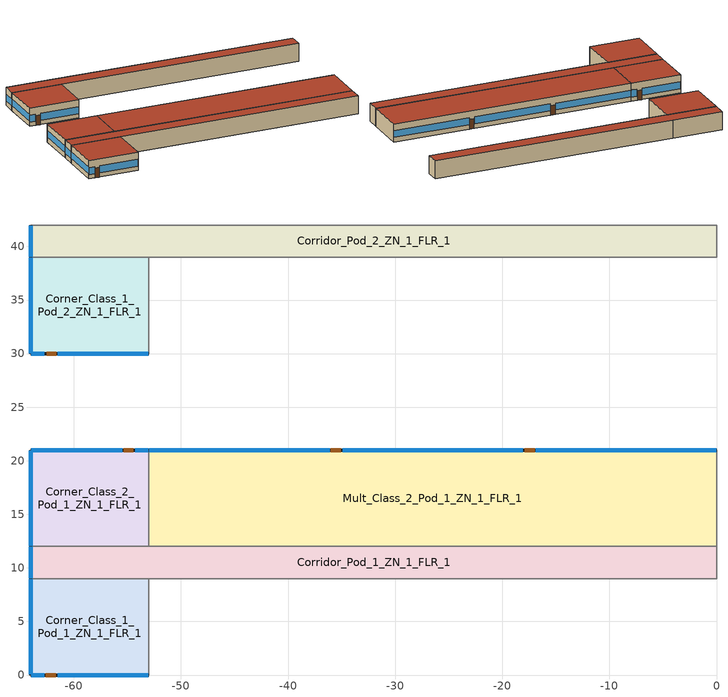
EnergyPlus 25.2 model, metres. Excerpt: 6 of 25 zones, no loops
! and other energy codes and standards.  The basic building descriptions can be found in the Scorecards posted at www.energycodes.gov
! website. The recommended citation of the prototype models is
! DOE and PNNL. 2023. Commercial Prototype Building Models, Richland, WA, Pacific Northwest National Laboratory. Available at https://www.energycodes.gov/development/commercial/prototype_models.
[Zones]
Corner_Class_1_Pod_1_ZN_1_FLR_1
 floor ground (Corner_Class_1_Pod_1_ZN_1_FLR_1_Floor_Ffactor): -64,9 -53,9 -53,0 -64,0 z0
 wall outside (nonres_ext_wall_grd): -64,9 -64,0 -53,0 z0:4
 wall to Mult_Class_1_Pod_1_ZN_1_FLR_1 (int_wall): -53,0 -53,9 z0:4
 wall to Corridor_Pod_1_ZN_1_FLR_1 (int_wall): -53,9 -64,9 z0:4
 window (NonresWindow_U_0.369_SHGC_0.357): -64,8.95 -64,0.05 z1.1:2.52; -63.95,0 -62.73,0 / -61.51,0 -53.05,0 z0.92:2.51
 door (Swinging Door_con): -62.59,0 -61.68,0 z0:2.13
 roof outside (nonres_roof): -64,0 -53,0 -53,9 -64,9 z4
Corridor_Pod_1_ZN_1_FLR_1
 floor ground (Corridor_Pod_1_ZN_1_FLR_1_Floor_Ffactor): -64,12 0,12 0,9 -64,9 z0
 wall outside (nonres_ext_wall_grd): -64,12 -64,9 z0:4
 wall to Mult_Class_1_Pod_1_ZN_1_FLR_1 (int_wall): -53,9 0,9 z0:4
 wall to Main_Corridor_ZN_1_FLR_1 (int_wall): 0,9 0,12 z0:4
 wall to Mult_Class_2_Pod_1_ZN_1_FLR_1 (int_wall): 0,12 -53,12 z0:4
 wall to Corner_Class_2_Pod_1_ZN_1_FLR_1 (int_wall): -53,12 -64,12 z0:4
 window (NonresWindow_U_0.369_SHGC_0.357): -64,11.95 -64,9.05 z1.1:2.55
 roof outside (nonres_roof): -64,9 0,9 0,12 -64,12 z4
Corner_Class_2_Pod_1_ZN_1_FLR_1
 floor ground (Corner_Class_2_Pod_1_ZN_1_FLR_1_Floor_Ffactor): -64,21 -53,21 -53,12 -64,12 z0
 wall outside (nonres_ext_wall_grd): -53,21 -64,21 -64,12 z0:4
 wall to Mult_Class_2_Pod_1_ZN_1_FLR_1 (int_wall): -53,12 -53,21 z0:4
 window (NonresWindow_U_0.369_SHGC_0.357): -64,20.95 -64,12.05 z1.1:2.52; -53.05,21 -54.27,21 / -55.49,21 -63.95,21 z0.92:2.51
 door (Swinging Door_con): -54.43,21 -55.34,21 z0:2.13
 roof outside (nonres_roof): -64,12 -53,12 -53,21 -64,21 z4
Mult_Class_2_Pod_1_ZN_1_FLR_1
 floor ground (Mult_Class_2_Pod_1_ZN_1_FLR_1_Floor_Ffactor): -53,21 0,21 0,12 -53,12 z0
 wall outside (nonres_ext_wall_grd): 0,21 -53,21 z0:4
 wall to Main_Corridor_ZN_1_FLR_1 (int_wall): 0,12 0,21 z0:4
 window (NonresWindow_U_0.369_SHGC_0.357): -0.05,21 -16.87,21 / -18.09,21 -34.91,21 / -36.13,21 -52.95,21 z1.03:2.5
 door (Swinging Door_con): -16.98,21 -17.89,21 / -35.09,21 -36.01,21 z0:2.13
 roof outside (nonres_roof): -53,12 0,12 0,21 -53,21 z4
Corner_Class_1_Pod_2_ZN_1_FLR_1
 floor ground (Corner_Class_1_Pod_2_ZN_1_FLR_1_Floor_Ffactor): -64,39 -53,39 -53,30 -64,30 z0
 wall outside (nonres_ext_wall_grd): -64,39 -64,30 -53,30 z0:4
 wall to Mult_Class_1_Pod_2_ZN_1_FLR_1 (int_wall): -53,30 -53,39 z0:4
 wall to Corridor_Pod_2_ZN_1_FLR_1 (int_wall): -53,39 -64,39 z0:4
 window (NonresWindow_U_0.369_SHGC_0.357): -64,38.95 -64,30.05 z1.1:2.52; -63.95,30 -62.73,30 / -61.51,30 -53.05,30 z0.92:2.51
 door (Swinging Door_con): -62.53,30 -61.62,30 z0:2.13
 roof outside (nonres_roof): -64,30 -53,30 -53,39 -64,39 z4
Corridor_Pod_2_ZN_1_FLR_1
 floor ground (Corridor_Pod_2_ZN_1_FLR_1_Floor_Ffactor): -64,42 0,42 0,39 -64,39 z0
 wall outside (nonres_ext_wall_grd): -64,42 -64,39 z0:4
 wall to Mult_Class_1_Pod_2_ZN_1_FLR_1 (int_wall): -53,39 0,39 z0:4
 wall to Main_Corridor_ZN_1_FLR_1 (int_wall): 0,39 0,42 z0:4
 wall to Mult_Class_2_Pod_2_ZN_1_FLR_1 (int_wall): 0,42 -53,42 z0:4
 wall to Corner_Class_2_Pod_2_ZN_1_FLR_1 (int_wall): -53,42 -64,42 z0:4
 window (NonresWindow_U_0.369_SHGC_0.357): -64,41.95 -64,39.05 z1.1:2.55
 roof outside (nonres_roof): -64,39 0,39 0,42 -64,42 z4
[Building]
SchoolPrimary: North Axis {deg}=0; Terrain=City; Loads Convergence Tolerance Value {W}=0.04; Temperature Convergence Tolerance Value {deltaC}=0.2; Solar Distribution=FullInteriorAndExterior; Maximum Number of Warmup Days=50; Minimum Number of Warmup Days=6
[Site:Location]
Site:Location=Albuquerque.Intl.Sunport_NM_USA WMO=723650; Latitude {N+ S-}=35.04; Longitude {W- E+}=-106.62; Time Zone Relative to GMT {GMT+/-}=-7; Elevation {m}=1620
[SizingPeriod:DesignDay] Day of Month=21; Dry-Bulb Temperature Range Modifier Type=DefaultMultipliers; Humidity Condition Type=Wetbulb; Barometric Pressure {Pa}=83318; Rain {Yes/No}=No; Snow on ground {Yes/No}=No; Daylight Savings Time Indicator=No
Name | Month | Day Type | Maximum Dry-Bulb Temperature {C} | Daily Dry-Bulb Temperature Range {C} | Wetbulb at Maximum Dry-Bulb {C} | Wind Speed {m/s} design conditions vs. traditional 6.71 m/s (15 mph) | Wind Direction {Degrees; N=0, S=180} | Solar Model Indicator | Clearness {0.0 to 1.1} | Wind Speed {m/s} design conditions vs. traditional 3.35 m/s (7mph) | ASHRAE Clear Sky Optical Depth for Beam Irradiance (taub) | ASHRAE Clear Sky Optical Depth for Diffuse Irradiance (taud)
Albuquerque.Intl.Sunport_NM_USA Ann Htg 99.6% Condns DB | 12 | WinterDesignDay | -7.9 | 0 | -7.9 | 3.2 | 0 | ASHRAEClearSky | 0
Albuquerque.Intl.Sunport_NM_USA Ann Clg .4% Condns DB=>MWB | 7 | SummerDesignDay | 35.1 | 13.5 | 15.7 |  | 220 | ASHRAETau |  | 4.4 | 0.463 | 1.887
[Site:WaterMainsTemperature]
Calculation Method=Correlation; Annual average outdoor air temperature {C}=13.6333; Maximum difference in monthly average outdoor air temperatures {C}=23.5
[Site:GroundTemperature:FCfactorMethod]
January Ground Temperature {C}=13.7; February Ground Temperature {C}=7; March Ground Temperature {C}=2.1; April Ground Temperature {C}=2.6; May Ground Temperature {C}=4.3; June Ground Temperature {C}=8.8; July Ground Temperature {C}=13.9; August Ground Temperature {C}=17.8; September Ground Temperature {C}=23.2; October Ground Temperature {C}=25.6; November Ground Temperature {C}=24.1; December Ground Temperature {C}=20.5
[Material:NoMass]
Opaque Door panel_con: MediumRough, 0.475973, 0.9, 0.7, 0.7
Nonres_Roof_Insulation: MediumSmooth, 5.30668, 0.9, 0.7, 0.7
Nonres_Exterior_Wall_Insulation_grd: MediumSmooth, 1.20316, 0.9, 0.7, 0.7
[Construction]
Swinging Door_con: Opaque Door panel_con
InteriorFurnishings: Std Wood 6inch
int_wall: G01 13mm gypsum board, G01 13mm gypsum board
nonres_roof: F13 Built-up roofing, Nonres_Roof_Insulation, F08 Metal surface
nonres_ext_wall_grd: F07 25mm stucco, G01 16mm gypsum board, Nonres_Exterior_Wall_Insulation_grd, G01 16mm gypsum board
NonresWindow_U_0.369_SHGC_0.357: Nonres Window Glazing Layer
[Material]
Name | Roughness | Thickness {m} | Conductivity {W/m-K} | Density {kg/m3} | Specific Heat {J/kg-K} | Thermal Absorptance | Solar Absorptance | Visible Absorptance | Absorptance:Thermal | Absorptance:Solar | Absorptance:Visible
Std Wood 6inch | MediumSmooth | 0.15 | 0.12 | 540 | 1210 | 0.9 | 0.7 | 0.7
F07 25mm stucco | Smooth | 0.0254 | 0.72 | 1856 | 840 | 0.9 | 0.7 | 0.7
F08 Metal surface | Smooth | 0.0008 | 45.28 | 7824 | 500
F13 Built-up roofing | Rough | 0.0095 | 0.16 | 1120 | 1460 |  |  |  | 0.9 | 0.77
G01 13mm gypsum board | Smooth | 0.0127 | 0.16 | 800 | 1090 |  |  |  | 0.9 | 0.7 | 0.5
G01 16mm gypsum board | MediumSmooth | 0.0159 | 0.16 | 800 | 1090
[WindowMaterial:SimpleGlazingSystem]
Nonres Window Glazing Layer: U-Factor {W/m2-K}=2.09528; Solar Heat Gain Coefficient=0.357; Visible Transmittance=0.3927
[Construction:FfactorGroundFloor] F-Factor {W/m-K}=0.90012
Name | Area {m2} | PerimeterExposed {m}
Corner_Class_1_Pod_1_ZN_1_FLR_1_Floor_Ffactor; Corner_Class_2_Pod_1_ZN_1_FLR_1_Floor_Ffactor; Corner_Class_1_Pod_2_ZN_1_FLR_1_Floor_Ffactor | 99 | 20
Corridor_Pod_1_ZN_1_FLR_1_Floor_Ffactor; Corridor_Pod_2_ZN_1_FLR_1_Floor_Ffactor | 192 | 3
Mult_Class_2_Pod_1_ZN_1_FLR_1_Floor_Ffactor | 477 | 53
[Generator:PVWatts]
PV_module: PVWatts Version=5; DC System Capacity {W}=44383; Module Type=Premium; Array Type=FixedOpenRack; System Losses=0.113; Array Geometry Type=TiltAzimuth; Tilt Angle {deg}=0; Azimuth Angle {deg}=180
[ElectricLoadCenter:Generators]
PV_Generator: Generator 1=PV_module; Generator 1 Rated Electric Power Output {W}=44383; Generator 1 Availability Schedule=PV_SCH
[ElectricLoadCenter:Inverter:PVWatts]
PV_Inverter: DC to AC Size Ratio=1.2; Inverter Efficiency=0.96
[ElectricLoadCenter:Distribution]
Generator: Generator List=PV_Generator; Generator Operation Scheme Type=Baseload; Electrical Buss Type=DirectCurrentWithInverter; Inverter=PV_Inverter
[Zone] Type=1; Multiplier=1; Ceiling Height {m}=4; Floor Area {m2}=autocalculate; Part of Total Floor Area=Yes
Name | Volume {m3}
Corner_Class_1_Pod_1_ZN_1_FLR_1; Corner_Class_2_Pod_1_ZN_1_FLR_1; Corner_Class_1_Pod_2_ZN_1_FLR_1 | 396
Corridor_Pod_1_ZN_1_FLR_1; Corridor_Pod_2_ZN_1_FLR_1 | 768
Mult_Class_2_Pod_1_ZN_1_FLR_1 | 1908
[InternalMass] Construction=InteriorFurnishings
Name | Zone or ZoneList | Surface Area {m2}
Corner_Class_1_Pod_1_ZN_1_FLR_1_InternalMass_1 | Corner_Class_1_Pod_1_ZN_1_FLR_1 | 198
Corridor_Pod_1_ZN_1_FLR_1_InternalMass_1 | Corridor_Pod_1_ZN_1_FLR_1 | 384
Corner_Class_2_Pod_1_ZN_1_FLR_1_InternalMass_1 | Corner_Class_2_Pod_1_ZN_1_FLR_1 | 198
Mult_Class_2_Pod_1_ZN_1_FLR_1_InternalMass_1 | Mult_Class_2_Pod_1_ZN_1_FLR_1 | 954
Corner_Class_1_Pod_2_ZN_1_FLR_1_InternalMass_1 | Corner_Class_1_Pod_2_ZN_1_FLR_1 | 198
Corridor_Pod_2_ZN_1_FLR_1_InternalMass_1 | Corridor_Pod_2_ZN_1_FLR_1 | 384
[People] Number of People Schedule=BLDG_OCC_SCH; Fraction Radiant=0.3; Sensible Heat Fraction=AUTOCALCULATE; Activity Level Schedule=ACTIVITY_SCH; Enable ASHRAE 55 Comfort Warnings=No; Mean Radiant Temperature Calculation Type=EnclosureAveraged; Work Efficiency Schedule=WORK_EFF_SCH; Clothing Insulation Calculation Method=ClothingInsulationSchedule; Clothing Insulation Schedule=CLOTHING_SCH; Air Velocity Schedule=AIR_VELO_SCH; Thermal Comfort Model 1 Type=FANGER
Name | Zone or ZoneList or Space or SpaceList | Number of People Calculation Method | Floor Area per Person {m2/person} | Number of People
Corner_Class_1_Pod_1_ZN_1_FLR_1 | Corner_Class_1_Pod_1_ZN_1_FLR_1 | Area/Person | 3.716
Corridor_Pod_1_ZN_1_FLR_1 | Corridor_Pod_1_ZN_1_FLR_1 | People |  | 10.334
Corner_Class_2_Pod_1_ZN_1_FLR_1 | Corner_Class_2_Pod_1_ZN_1_FLR_1 | Area/Person | 3.716
Mult_Class_2_Pod_1_ZN_1_FLR_1 | Mult_Class_2_Pod_1_ZN_1_FLR_1 | Area/Person | 3.716
Corner_Class_1_Pod_2_ZN_1_FLR_1 | Corner_Class_1_Pod_2_ZN_1_FLR_1 | Area/Person | 3.716
Corridor_Pod_2_ZN_1_FLR_1 | Corridor_Pod_2_ZN_1_FLR_1 | People |  | 10.334
[Lights] Design Level Calculation Method=Watts/Area; Return Air Fraction=0; Fraction Radiant=0.37; Fraction Visible=0.2; Fraction Replaceable=1; Return Air Fraction Calculated from Plenum Temperature=No
Name | Zone or ZoneList or Space or SpaceList | Schedule | Watts per Zone Floor Area {W/m2}
Corner_Class_1_Pod_1_ZN_1_FLR_1_Lights | Corner_Class_1_Pod_1_ZN_1_FLR_1 | ltg_sch_classroom | 7.42257
Corridor_Pod_1_ZN_1_FLR_1_Lights | Corridor_Pod_1_ZN_1_FLR_1 | ltg_sch_corridor | 4.289247
Corner_Class_2_Pod_1_ZN_1_FLR_1_Lights | Corner_Class_2_Pod_1_ZN_1_FLR_1 | ltg_sch_classroom | 7.42257
Mult_Class_2_Pod_1_ZN_1_FLR_1_Lights | Mult_Class_2_Pod_1_ZN_1_FLR_1 | ltg_sch_classroom | 7.42257
Corner_Class_1_Pod_2_ZN_1_FLR_1_Lights | Corner_Class_1_Pod_2_ZN_1_FLR_1 | ltg_sch_classroom | 7.42257
Corridor_Pod_2_ZN_1_FLR_1_Lights | Corridor_Pod_2_ZN_1_FLR_1 | ltg_sch_corridor | 4.289247
[ElectricEquipment] Schedule=BLDG_EQUIP_SCH; Design Level Calculation Method=EquipmentLevel; Fraction Latent=0; Fraction Radiant=0.5; Fraction Lost=0
Name | Zone or ZoneList or Space or SpaceList | Design Level {W}
Corner_Class_1_Pod_1_ZN_1_FLR_1_PlugMisc_Equip | Corner_Class_1_Pod_1_ZN_1_FLR_1 | 1485
Corridor_Pod_1_ZN_1_FLR_1_PlugMisc_Equip | Corridor_Pod_1_ZN_1_FLR_1 | 768
Corner_Class_2_Pod_1_ZN_1_FLR_1_PlugMisc_Equip | Corner_Class_2_Pod_1_ZN_1_FLR_1 | 1485
Mult_Class_2_Pod_1_ZN_1_FLR_1_PlugMisc_Equip | Mult_Class_2_Pod_1_ZN_1_FLR_1 | 7155
Corner_Class_1_Pod_2_ZN_1_FLR_1_PlugMisc_Equip | Corner_Class_1_Pod_2_ZN_1_FLR_1 | 1485
Corridor_Pod_2_ZN_1_FLR_1_PlugMisc_Equip | Corridor_Pod_2_ZN_1_FLR_1 | 768
[ZoneInfiltration:DesignFlowRate] Schedule=INFIL_SCH_PNNL; Design Flow Rate Calculation Method=Flow/ExteriorWallArea; Flow per Exterior Surface Area {m3/s-m2}=0.000569572; Constant Term Coefficient=0; Temperature Term Coefficient=0; Velocity Term Coefficient=0.224; Velocity Squared Term Coefficient=0
Name | Zone or ZoneList
Corner_Class_1_Pod_1_ZN_1_FLR_1_Infiltration | Corner_Class_1_Pod_1_ZN_1_FLR_1
Corridor_Pod_1_ZN_1_FLR_1_Infiltration | Corridor_Pod_1_ZN_1_FLR_1
Corner_Class_2_Pod_1_ZN_1_FLR_1_Infiltration | Corner_Class_2_Pod_1_ZN_1_FLR_1
Mult_Class_2_Pod_1_ZN_1_FLR_1_Infiltration | Mult_Class_2_Pod_1_ZN_1_FLR_1
Corner_Class_1_Pod_2_ZN_1_FLR_1_Infiltration | Corner_Class_1_Pod_2_ZN_1_FLR_1
Corridor_Pod_2_ZN_1_FLR_1_Infiltration | Corridor_Pod_2_ZN_1_FLR_1
[Exterior:Lights] Control Option=AstronomicalClock
Name | Schedule | Design Level {W}
Exterior_Lights_a | Exterior_lighting_schedule_a | 172.03
Exterior_Lights_b | Exterior_lighting_schedule_b_2016 | 1343.6
Exterior_Lights_c | Exterior_lighting_schedule_c_2016 | 445.39
[HVACTemplate:System:VRF]
VRF_System_1: Gross Rated Total Cooling Capacity {W} (N1)=Autosize; Gross Rated Cooling COP {W/W} (N2)=3.5; Minimum Outdoor Temperature in Cooling Mode {C} (N3)=-5; Maximum Outdoor Temperature in Cooling Mode {C} (N4)=43; Gross Rated Heating Capacity {W} (N5)=Autosize; Rated Heating Capacity Sizing Ratio (N6)=1; Gross Rated Heating COP {W/W} (N7)=4; Minimum Outdoor Temperature in Heating Mode {C} (N8)=-20; Maximum Outdoor Temperature in Heating Mode {C} (N9)=15; Minimum Heat Pump Part-Load Ratio (N10)=0.15; Zone Name for Master Thermostat Location (A3)=Corner_Class_1_Pod_1_ZN_1_FLR_1; Master Thermostat Priority Control Type (A4)=LoadPriority; Heat Pump Waste Heat Recovery (A6)=No; Equivalent Piping Length for Cooling {m} (N11)=30; Vertical Height for Piping Correction {m} (N12)=10; Equivalent Piping Length for Heating {m} (N13)=30; Crankcase Heater Power per Compressor {W} (N14)=15; Number of Compressors (N15)=2; Ratio of Compressor Size to Total Capacity (N16)=0.5; Max Outdoor Dry-bulb Temp for Crankcase Heater {C} (N17)=5; Defrost Strategy (A7)=ReverseCycle; Defrost Control (A8)=OnDemand; Defrost Time Period Fraction (N18)=0.058333; Resistive Defrost Heater Capacity {W} (N19)=Autosize; Max Outdoor Dry-bulb Temp for Defrost {C} (N20)=5; Condenser Type (A9)=AirCooled; Evaporative Condenser Effectiveness (N22)=0.9; Evaporative Condenser Air Flow Rate {m3/s} (N23)=Autosize; Evaporative Condenser Pump Power {W} (N24)=Autosize; Basin Heater Capacity {W/K} (N25)=0.5; Basin Heater Setpoint Temperature {C} (N26)=2; Fuel Type (A11)=Electricity
[HVACTemplate:Zone:VRF] Template VRF System Name (A2)=VRF_System_1; Rated Total Heating Capacity Sizing Ratio (N3)=1; Cooling Supply Air Flow Rate (N4)=Autosize; No Cooling Supply Air Flow Rate (N5)=Autosize; Heating Supply Air Flow Rate (N6)=Autosize; No Heating Supply Air Flow Rate (N7)=Autosize; Cooling Outdoor Air Flow Rate (N8)=Autosize; Heating Outdoor Air Flow Rate (N9)=Autosize; No Load Outdoor Air Flow Rate (N10)=Autosize; Supply Air Fan Placement (A9)=DrawThrough; Supply Fan Total Efficiency (N14)=0.7; Supply Fan Delta Pressure (N15)=300; Supply Fan Motor Efficiency (N16)=0.9; Cooling Coil Type (A10)=VariableRefrigerantFlowDX; Cooling Coil Gross Rated Total Capacity (N17)=Autosize; Cooling Coil Gross Rated Sensible Heat Ratio (N18)=Autosize; Heat Pump Heating Coil Type (A12)=VariableRefrigerantFlowDX; Heat Pump Heating Coil Gross Rated Capacity (N19)=Autosize; Zone Terminal Unit On Parasitic Electric Energy Use (N20)=30; Zone Terminal Unit Off Parasitic Electric Energy Use (N21)=20; Zone Cooling Design Supply Air Temperature Input Method (A15)=SupplyAirTemperature; Zone Cooling Design Supply Air Temperature (N22)=12.8; Zone Heating Design Supply Air Temperature Input Method (A16)=SupplyAirTemperature; Zone Heating Design Supply Air Temperature (N24)=50
Name | Template Thermostat Name (A3)
Corner_Class_1_Pod_1_ZN_1_FLR_1 | Thermostat_Corner_Class_1_Pod_1_ZN_1_FLR_1
Corridor_Pod_1_ZN_1_FLR_1 | Thermostat_Corridor_Pod_1_ZN_1_FLR_1
Corner_Class_2_Pod_1_ZN_1_FLR_1 | Thermostat_Corner_Class_2_Pod_1_ZN_1_FLR_1
Mult_Class_2_Pod_1_ZN_1_FLR_1 | Thermostat_Mult_Class_2_Pod_1_ZN_1_FLR_1
Corner_Class_1_Pod_2_ZN_1_FLR_1 | Thermostat_Corner_Class_1_Pod_2_ZN_1_FLR_1
Corridor_Pod_2_ZN_1_FLR_1 | Thermostat_Corridor_Pod_2_ZN_1_FLR_1
[HVACTemplate:Thermostat] Constant Heating Setpoint {C}=20
Name | Constant Cooling Setpoint {C}
Thermostat_Corner_Class_1_Pod_1_ZN_1_FLR_1; Thermostat_Mult_Class_1_Pod_1_ZN_1_FLR_1; Thermostat_Corridor_Pod_1_ZN_1_FLR_1; Thermostat_Corner_Class_2_Pod_1_ZN_1_FLR_1; Thermostat_Mult_Class_2_Pod_1_ZN_1_FLR_1; Thermostat_Corner_Class_1_Pod_2_ZN_1_FLR_1; Thermostat_Mult_Class_1_Pod_2_ZN_1_FLR_1; Thermostat_Corridor_Pod_2_ZN_1_FLR_1; Thermostat_Mult_Class_2_Pod_2_ZN_1_FLR_1; Thermostat_Corner_Class_1_Pod_3_ZN_1_FLR_1; Thermostat_Mult_Class_1_Pod_3_ZN_1_FLR_1; Thermostat_Corridor_Pod_3_ZN_1_FLR_1; Thermostat_Corner_Class_2_Pod_3_ZN_1_FLR_1; Thermostat_Mult_Class_2_Pod_3_ZN_1_FLR_1; Thermostat_Computer_Class_ZN_1_FLR_1; Thermostat_Lobby_ZN_1_FLR_1; Thermostat_Bath_ZN_1_FLR_1; Thermostat_Offices_ZN_1_FLR_1; Thermostat_Kitchen_ZN_1_FLR_1; Thermostat_Cafeteria_ZN_1_FLR_1 | 23.8
Thermostat_Corner_Class_2_Pod_2_ZN_1_FLR_1; Thermostat_Main_Corridor_ZN_1_FLR_1; Thermostat_Gym_ZN_1_FLR_1; Thermostat_Library_Media_Center_ZN_1_FLR_1 | 24
[Schedule:Compact]
PV_SCH: Through: 12/31, For: AllDays, Until: 24:00, 1
BLDG_EQUIP_SCH: Through: 6/30, For: SummerDesignDay, Until: 08:00, 0.35, Until: 17:00, 0.95, Until: 24:00, 0.35, For: WinterDesignDay, Until: 24:00, 0.35, For: Weekdays, Until: 08:00, 0.27289, Until: 17:00, 0.884088, Until: 21:00, 0.325717, Until: 24:00, 0.27289, For: WeekEnds Holidays AllOtherDays, Until: 24:00, 0.27289, Through: 9/1, For: SummerDesignDay, Until: 24:00, 0.884088, For: WinterDesignDay, Until: 24:00, 0.25, For: Weekdays, Until: 08:00, 0.194921, Until: 17:00, 0.465309, Until: 21:00, 0.232655, Until: 24:00, 0.194921, For: WeekEnds Holidays AllOtherDays, Until: 24:00, 0.194921, Through: 12/31, For: SummerDesignDay, Until: 08:00, 0.35, Until: 17:00, 0.95, Until: 24:00, 0.35, For: WinterDesignDay, Until: 24:00, 0.35, For: Weekdays, Until: 08:00, 0.27289, Until: 17:00, 0.884088, Until: 21:00, 0.325717, Until: 24:00, 0.27289, For: WeekEnds Holidays AllOtherDays, Until: 24:00, 0.27289
BLDG_OCC_SCH: Through: 6/15, For: Weekdays, Until: 08:00, 0, Until: 16:00, 0.95, Until: 21:00, 0.15, Until: 24:00, 0, For: SummerDesignDay, Until: 08:00, 1e-09, Until: 16:00, 0.95, Until: 21:00, 0.15, Until: 24:00, 1e-09, For: WeekEnds WinterDesignDay Holidays AllOtherDays, Until: 24:00, 0, Through: 9/15, For: Weekdays, Until: 08:00, 0, Until: 16:00, 0.15, Until: 21:00, 0.15, Until: 24:00, 0, For: SummerDesignDay, Until: 24:00, 0.95, For: WeekEnds WinterDesignDay Holidays AllOtherDays, Until: 24:00, 0, Through: 12/31, For: Weekdays, Until: 08:00, 0, Until: 16:00, 0.95, Until: 21:00, 0.15, Until: 24:00, 0, For: SummerDesignDay, Until: 08:00, 1e-09, Until: 16:00, 0.95, Until: 21:00, 0.15, Until: 24:00, 1e-09, For: WeekEnds WinterDesignDay Holidays AllOtherDays, Until: 24:00, 0
INFIL_SCH_PNNL: Through: 12/31, For: Weekdays, Until: 07:00, 1, Until: 21:00, 0.25, Until: 24:00, 1, For: WeekEnds Holidays SummerDesignDay WinterDesignDay AllOtherDays, Until: 24:00, 1
WORK_EFF_SCH: Through: 12/31, For: AllDays, Until: 24:00, 0
AIR_VELO_SCH: Through: 12/31, For: AllDays, Until: 24:00, 0.2
CLOTHING_SCH: Through: 04/30, For: AllDays, Until: 24:00, 1.1, Through: 09/30, For: AllDays, Until: 24:00, 0.6, Through: 12/31, For: AllDays, Until: 24:00, 1.1
ACTIVITY_SCH: Through: 12/31, For: AllDays, Until: 24:00, 120
Exterior_lighting_schedule_a: Through:12/31, For:AllDays, Until: 06:00, 0, Until: 24:00, 1
Exterior_lighting_schedule_b_2016: Through:12/31, For:AllDays, Until: 06:00, 0.5, Until: 24:00, 1
Exterior_lighting_schedule_c_2016: Through:12/31, For:AllDays, Until: 06:00, 0.5, Until: 18:00, 1, Until: 24:00, 0.5
[SCHEDULE:COMPACT]
ltg_sch_classroom: Through: 6/30, For: SummerDesignDay, Until: 24:00, 1, For: WinterDesignDay, Until: 24:00, 0, For: Weekdays, Until: 7:00, 0.12012, Until: 21:00, 0.60975, Until: 24:00, 0.12012, For: Saturday, Until: 24:00, 0.12012, For: AllOtherDays, Until: 24:00, 0.12012, Through: 9/1, For: SummerDesignDay, Until: 24:00, 1, For: WinterDesignDay, Until: 24:00, 0, For: Weekdays, Until: 8:00, 0.12012, Until: 20:00, 0.33875, Until: 24:00, 0.12012, For: Saturday, Until: 24:00, 0.12012, For: AllOtherDays, Until: 24:00, 0.12012, Through: 12/31, For: SummerDesignDay, Until: 24:00, 1, For: WinterDesignDay, Until: 24:00, 0, For: Weekdays, Until: 7:00, 0.12012, Until: 21:00, 0.60975, Until: 24:00, 0.12012, For: Saturday, Until: 24:00, 0.12012, For: AllOtherDays, Until: 24:00, 0.12012
ltg_sch_corridor: Through: 6/30, For: SummerDesignDay, Until: 24:00, 1, For: WinterDesignDay, Until: 24:00, 0, For: Weekdays, Until: 7:00, 0.12482, Until: 21:00, 0.63359, Until: 24:00, 0.12482, For: Saturday, Until: 24:00, 0.12482, For: AllOtherDays, Until: 24:00, 0.12482, Through: 9/1, For: SummerDesignDay, Until: 24:00, 1, For: WinterDesignDay, Until: 24:00, 0, For: Weekdays, Until: 8:00, 0.12482, Until: 20:00, 0.35199, Until: 24:00, 0.12482, For: Saturday, Until: 24:00, 0.12482, For: AllOtherDays, Until: 24:00, 0.12482, Through: 12/31, For: SummerDesignDay, Until: 24:00, 1, For: WinterDesignDay, Until: 24:00, 0, For: Weekdays, Until: 7:00, 0.12482, Until: 21:00, 0.63359, Until: 24:00, 0.12482, For: Saturday, Until: 24:00, 0.12482, For: AllOtherDays, Until: 24:00, 0.12482
